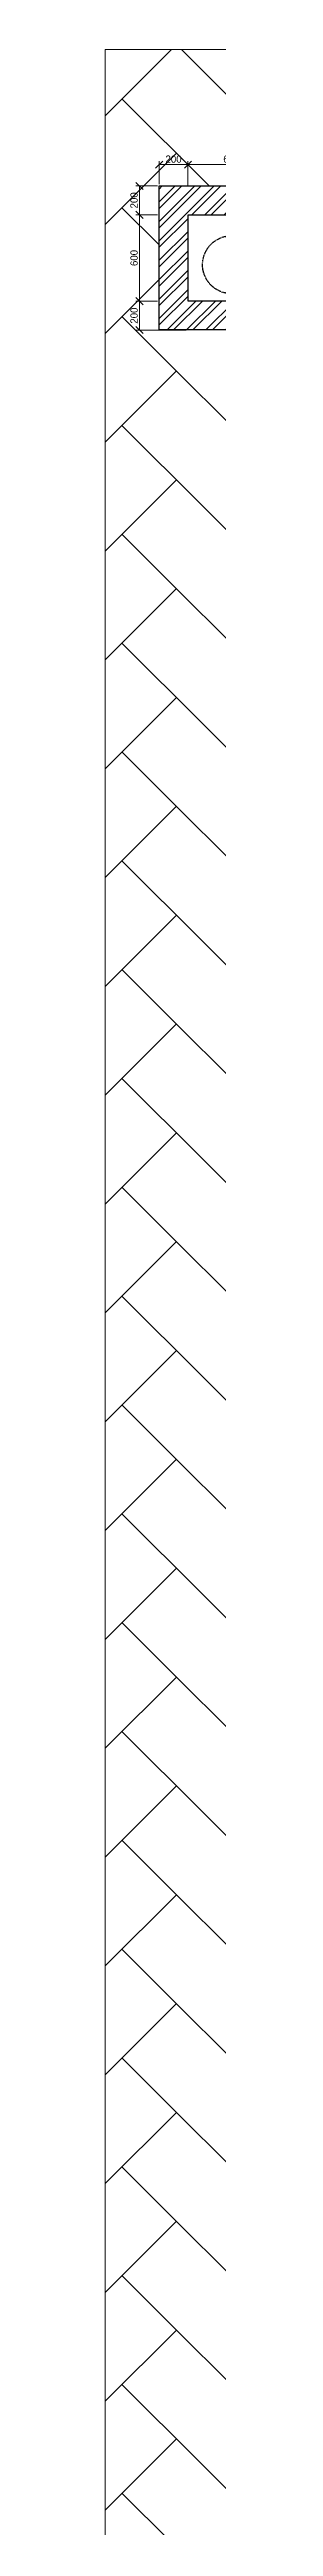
# Model space of a CAD drawing. Header units: millimetres. Extents: x -15225 to 158921, y -72156 to 56162.
# Drawn here: x 52580 to 53668, y 19633 to 43570 of the extents above; entities that cross this region are included whole.
import ezdxf

# ---------------------------------------------------------------- set-up
doc = ezdxf.new("R2010")
doc.units = ezdxf.units.MM
doc.linetypes.add('ACAD_ISO03W100', pattern=[30, 12, -18])
doc.linetypes.add('HIDDEN', pattern=[9.525, 6.35, -3.175])
doc.layers.get('0').update_dxf_attribs({"linetype": 'CONTINUOUS'})
doc.layers.get('Defpoints').update_dxf_attribs({"linetype": 'ACAD_ISO03W100', "lineweight": 0})
doc.layers.add('dotted', color=7, linetype='HIDDEN')
doc.layers.add('P', color=7, linetype='CONTINUOUS')
doc.dimstyles.new('ISO-25', dxfattribs={"dimtxt": 2.5, "dimasz": 2.5, "dimexe": 1.25, "dimexo": 0.625, "dimtad": 1, "dimdsep": 46, "dimtxsty": 'Standard', "dimcen": 2.5, "dimadec": 0, "dimazin": 0, "dimtfac": 1, "dimtmove": 0, "dimatfit": 3, "dimfxl": 1, "dimarcsym": 0})

# ---------------------------------------------------------------- blocks, each defined once
blk = doc.blocks.new('_Oblique')
at = {"color": 0, "linetype": 'ByBlock', "lineweight": -2}
blk.add_line((-0.5, -0.5), (0.5, 0.5), dxfattribs=at)
blk = doc.blocks.new('*D19')
at = {"color": 0, "lineweight": -2, "transparency": 16777216}
for p, q in [((958, 2590), (810, 2590)), ((835, 2590), (835, 2390)), ((958, 2390), (810, 2390))]:
    blk.add_line(p, q, dxfattribs=at)
at = {"layer": 'Defpoints', "color": 0, "transparency": 16777216}
for p in [(970, 2590), (835, 2390), (970, 2390)]:
    blk.add_point(p, dxfattribs=at)
at = {"color": 0, "lineweight": -2, "transparency": 16777216, "xscale": 50, "yscale": 50, "zscale": 50}
for p, rotation in [((835, 2590), 90), ((835, 2390), 270)]:
    blk.add_blockref('_Oblique', p, dxfattribs=dict(at, rotation=rotation))
at = {"color": 0, "transparency": 16777216, "insert": (797, 2490), "char_height": 50, "attachment_point": 5, "rotation": 90}
blk.add_mtext('200', dxfattribs=at)
blk = doc.blocks.new('*D20')
at = {"color": 0, "lineweight": -2, "transparency": 16777216}
for p, q in [((958, 2390), (810, 2390)), ((835, 2390), (835, 1790)), ((958, 1790), (810, 1790))]:
    blk.add_line(p, q, dxfattribs=at)
at = {"layer": 'Defpoints', "color": 0, "transparency": 16777216}
for p in [(970, 2390), (835, 1790), (970, 1790)]:
    blk.add_point(p, dxfattribs=at)
at = {"color": 0, "lineweight": -2, "transparency": 16777216, "xscale": 50, "yscale": 50, "zscale": 50}
for p, rotation in [((835, 2390), 90), ((835, 1790), 270)]:
    blk.add_blockref('_Oblique', p, dxfattribs=dict(at, rotation=rotation))
at = {"color": 0, "transparency": 16777216, "insert": (797, 2090), "char_height": 50, "attachment_point": 5, "rotation": 90}
blk.add_mtext('600', dxfattribs=at)
blk = doc.blocks.new('*D21')
at = {"color": 0, "lineweight": -2, "transparency": 16777216}
for p, q in [((958, 1790), (810, 1790)), ((835, 1790), (835, 1590)), ((1158, 1590), (810, 1590))]:
    blk.add_line(p, q, dxfattribs=at)
at = {"layer": 'Defpoints', "color": 0, "transparency": 16777216}
for p in [(970, 1790), (835, 1590), (1170, 1590)]:
    blk.add_point(p, dxfattribs=at)
at = {"color": 0, "lineweight": -2, "transparency": 16777216, "xscale": 50, "yscale": 50, "zscale": 50}
for p, rotation in [((835, 1790), 90), ((835, 1590), 270)]:
    blk.add_blockref('_Oblique', p, dxfattribs=dict(at, rotation=rotation))
at = {"color": 0, "transparency": 16777216, "insert": (797, 1690), "char_height": 50, "attachment_point": 5, "rotation": 90}
blk.add_mtext('200', dxfattribs=at)
blk = doc.blocks.new('*D22')
at = {"color": 0, "lineweight": -2, "transparency": 16777216}
for p, q in [((970, 2603), (970, 2763)), ((1170, 2596), (1170, 2763)), ((970, 2738), (1170, 2738))]:
    blk.add_line(p, q, dxfattribs=at)
at = {"layer": 'Defpoints', "color": 0, "transparency": 16777216}
for p in [(970, 2590), (1170, 2738), (1170, 2583)]:
    blk.add_point(p, dxfattribs=at)
at = {"color": 0, "lineweight": -2, "transparency": 16777216, "xscale": 50, "yscale": 50, "zscale": 50, "rotation": 180}
blk.add_blockref('_Oblique', (970, 2738), dxfattribs=at)
at = {"color": 0, "lineweight": -2, "transparency": 16777216, "xscale": 50, "yscale": 50, "zscale": 50}
blk.add_blockref('_Oblique', (1170, 2738), dxfattribs=at)
at = {"color": 0, "transparency": 16777216, "insert": (1070, 2776), "char_height": 50, "attachment_point": 5}
blk.add_mtext('200', dxfattribs=at)
blk = doc.blocks.new('*D23')
at = {"color": 0, "lineweight": -2, "transparency": 16777216}
for p, q in [((1170, 2596), (1170, 2763)), ((1770, 2596), (1770, 2763)), ((1170, 2738), (1770, 2738))]:
    blk.add_line(p, q, dxfattribs=at)
at = {"layer": 'Defpoints', "color": 0, "transparency": 16777216}
for p in [(1170, 2583), (1770, 2738), (1770, 2583)]:
    blk.add_point(p, dxfattribs=at)
at = {"color": 0, "lineweight": -2, "transparency": 16777216, "xscale": 50, "yscale": 50, "zscale": 50, "rotation": 180}
blk.add_blockref('_Oblique', (1170, 2738), dxfattribs=at)
at = {"color": 0, "lineweight": -2, "transparency": 16777216, "xscale": 50, "yscale": 50, "zscale": 50}
blk.add_blockref('_Oblique', (1770, 2738), dxfattribs=at)
at = {"color": 0, "transparency": 16777216, "insert": (1470, 2776), "char_height": 50, "attachment_point": 5}
blk.add_mtext('600', dxfattribs=at)
blk = doc.blocks.new('A$Cfb7c4a32')
h = blk.add_hatch()
h.set_pattern_fill('ANSI32', color=256, scale=10)
h.set_pattern_definition([(45, (-10750.47, -3162.54), (-67.3519, 67.3519), []), (45, (-10705.57, -3162.54), (-67.3519, 67.3519), [])])
h.paths.add_polyline_path([(-6265.734, -572.211), (-7265.734, -572.211), (-7265.734, -1572.211), (-6265.734, -1572.211), (-6265.734, -1188.58), (-6465.734, -1188.58), (-6465.734, -1372.211), (-7065.734, -1372.211), (-7065.734, -772.211), (-6465.734, -772.211), (-6465.734, -1072.211), (-6265.734, -1072.211)])
h.paths.add_polyline_path([(-4938.519, -572.211), (-2338.519, -572.211), (-2338.519, -666.348), (-2218.519, -666.348), (-2218.519, -572.211), (-838.519, -572.211), (-838.519, -1572.211), (-2218.519, -1572.211), (-2218.519, -1461.918), (-2338.519, -1461.918), (-2338.519, -1572.211), (-4938.519, -1572.211), (-4938.519, -1188.58), (-5138.519, -1188.58), (-5138.519, -1772.211), (-638.519, -1772.211), (-638.519, -372.211), (-5138.519, -372.211), (-5138.519, -1072.211), (-4938.519, -1072.211)])
h.paths.add_polyline_path([(-2218.519, -786.348), (-2338.519, -786.348), (-2338.519, -903.39), (-2218.519, -903.39)], flags=17)
h.paths.add_polyline_path([(-2218.519, -1023.39), (-2338.519, -1023.39), (-2338.519, -1122.654), (-2218.519, -1122.654)], flags=17)
h.paths.add_polyline_path([(-2218.519, -1242.654), (-2338.519, -1242.654), (-2338.519, -1341.918), (-2218.519, -1341.918)], flags=17)
blk.add_lwpolyline([(-7265.734, -572.211), (-6265.734, -572.211), (-6265.734, -1572.211), (-7265.734, -1572.211)], close=True)
blk.add_lwpolyline([(-6465.734, -1188.58), (-6465.734, -1372.211), (-7065.734, -1372.211), (-7065.734, -772.211), (-6465.734, -772.211), (-6465.734, -1072.211)])
at = {"layer": 'dotted'}
blk.add_circle((-6764.719, -1119.252), 200.736, dxfattribs=at)
for base, p1, p2, picture, middle in [((-7065.734, -424.119), (-7265.734, -572.211), (-7065.734, -579.415), '*D22', (-7165.734, -386.09)), ((-6465.734, -424.119), (-7065.734, -579.415), (-6465.734, -579.415), '*D23', (-6765.734, -386.09))]:
    dim = blk.add_linear_dim(base=base, p1=p1, p2=p2, dimstyle='ISO-25')
    dim.commit()
    dim.dimension.update_dxf_attribs({"geometry": picture, "text_midpoint": middle, "insert": (-8236.08, -3162.54)})
for base, p1, p2, picture, middle in [((-7400.91, -772.211), (-7265.734, -572.211), (-7265.734, -772.211), '*D19', (-7438.939, -672.211)), ((-7400.91, -1372.211), (-7265.734, -772.211), (-7265.734, -1372.211), '*D20', (-7438.939, -1072.211)), ((-7400.91, -1572.211), (-7265.734, -1372.211), (-7065.734, -1572.211), '*D21', (-7438.939, -1472.211))]:
    dim = blk.add_linear_dim(base=base, p1=p1, p2=p2, angle=90, dimstyle='ISO-25')
    dim.commit()
    dim.dimension.update_dxf_attribs({"geometry": picture, "text_midpoint": middle, "insert": (-8236.08, -3162.54)})

msp = doc.modelspace()

# ---------------------------------------------------------------- hatches: boundary and pattern name
at = {"layer": 'P', "linetype": 'ByBlock'}
h = msp.add_hatch(dxfattribs=at)
h.set_pattern_fill('AR-HBONE', color=256, scale=7.320074)
h.set_pattern_definition([(45, (112693.5, -154642), (0, 1051.7782), [2231.159, -743.72]), (135, (113219.4, -154116.1), (1e-13, 1051.7782), [2231.159, -743.72])])
h.paths.add_polyline_path([(52580, 43570), (52580, 19487), (76663, 19487), (76663, 43570)])
h.paths.add_polyline_path([(74641, 38918), (74641, 21516), (66655, 21516), (66655, 21164), (66436, 21163), (65335, 21163), (65335, 21055), (65258, 21055, -0.414214), (64028, 19779), (63951, 19779), (63951, 21163), (62922, 21163), (62702, 21164), (62702, 21516), (54716, 21516), (54716, 38918)], flags=16)
h.paths.add_polyline_path([(74581, 38126), (74581, 30806), (69369, 30806), (69369, 38126)], flags=0)
h.paths.add_polyline_path([(62330, 40582), (56064, 40582), (56064, 41394), (54494, 41394), (54494, 40860), (53102, 40860), (53102, 42253), (54494, 42253), (54494, 41556), (56064, 41556), (56064, 42531), (62330, 42531)], flags=16)
h.paths.add_polyline_path([(62052, 40860), (60130, 40860), (60130, 41014), (59963, 41014), (59963, 40860), (56343, 40860), (56343, 41394, -0.702654), (56343, 41556), (56343, 42253), (59963, 42253), (59963, 42122), (60130, 42122), (60130, 42253), (62052, 42253)], flags=0)
h.paths.add_polyline_path([(60755, 41556, -1), (61454, 41556, -1)], flags=0)
h.paths.add_polyline_path([(60940, 42086), (60773, 42086), (60773, 42253), (60940, 42253)], flags=0)
h.paths.add_polyline_path([(60618, 42086), (60451, 42086), (60451, 42253), (60618, 42253)], flags=0)
h.paths.add_polyline_path([(60130, 41486), (60130, 41319), (59963, 41319), (59963, 41486)], flags=0)
h.paths.add_polyline_path([(60130, 41624), (59963, 41624), (59963, 41792), (60130, 41792)], flags=0)
h.paths.add_polyline_path([(59594, 42086), (59427, 42086), (59427, 42253), (59594, 42253)], flags=0)
h.paths.add_polyline_path([(59928, 38178), (59928, 30858), (54716, 30858), (54716, 38178)], flags=0)
h.paths.add_polyline_path([(59272, 42086), (59105, 42086), (59105, 42253), (59272, 42253)], flags=0)
h.paths.add_polyline_path([(74581, 28836), (74581, 21516), (69369, 21516), (69369, 28836)], flags=0)
h.paths.add_polyline_path([(66436, 27970), (66436, 21835), (62922, 21835), (62922, 27970)], flags=0)
h.paths.add_polyline_path([(66436, 26213), (66436, 25847), (66436, 25481), (66436, 25115), (66436, 24749), (66436, 24383), (66436, 24017), (66436, 23651), (66436, 23285), (66436, 22919), (62922, 22919), (62922, 23285), (62922, 23651), (62922, 24017), (62922, 24383), (62922, 24749), (62922, 25115), (62922, 25481), (62922, 25847), (62922, 26213)], flags=0)
h.paths.add_polyline_path([(58231, 42847), (58417, 42847), (58417, 42952), (58231, 42952)], flags=24)
h.paths.add_polyline_path([(58231, 42847), (59403, 42847), (59403, 42952), (58231, 42952)], flags=24)
h.paths.add_polyline_path([(59623, 42735), (59937, 42735), (59937, 42840), (59623, 42840)], flags=24)

# ---------------------------------------------------------------- linework, layer by layer
at = {"color": 7, "linetype": 'ByBlock', "lineweight": 0}
msp.add_lwpolyline([(52580, 43570), (76663, 43570), (76663, 19487), (52580, 19487)], close=True, dxfattribs=at)

# ---------------------------------------------------------------- block references
at = {"color": 7, "linetype": 'ByBlock', "lineweight": 0, "xscale": 1.392491574711598, "yscale": 1.392491574711598, "zscale": 1.392491574711598}
msp.add_blockref('A$Cfb7c4a32', (63219, 43049), dxfattribs=at)

doc.saveas('drawing.dxf')
